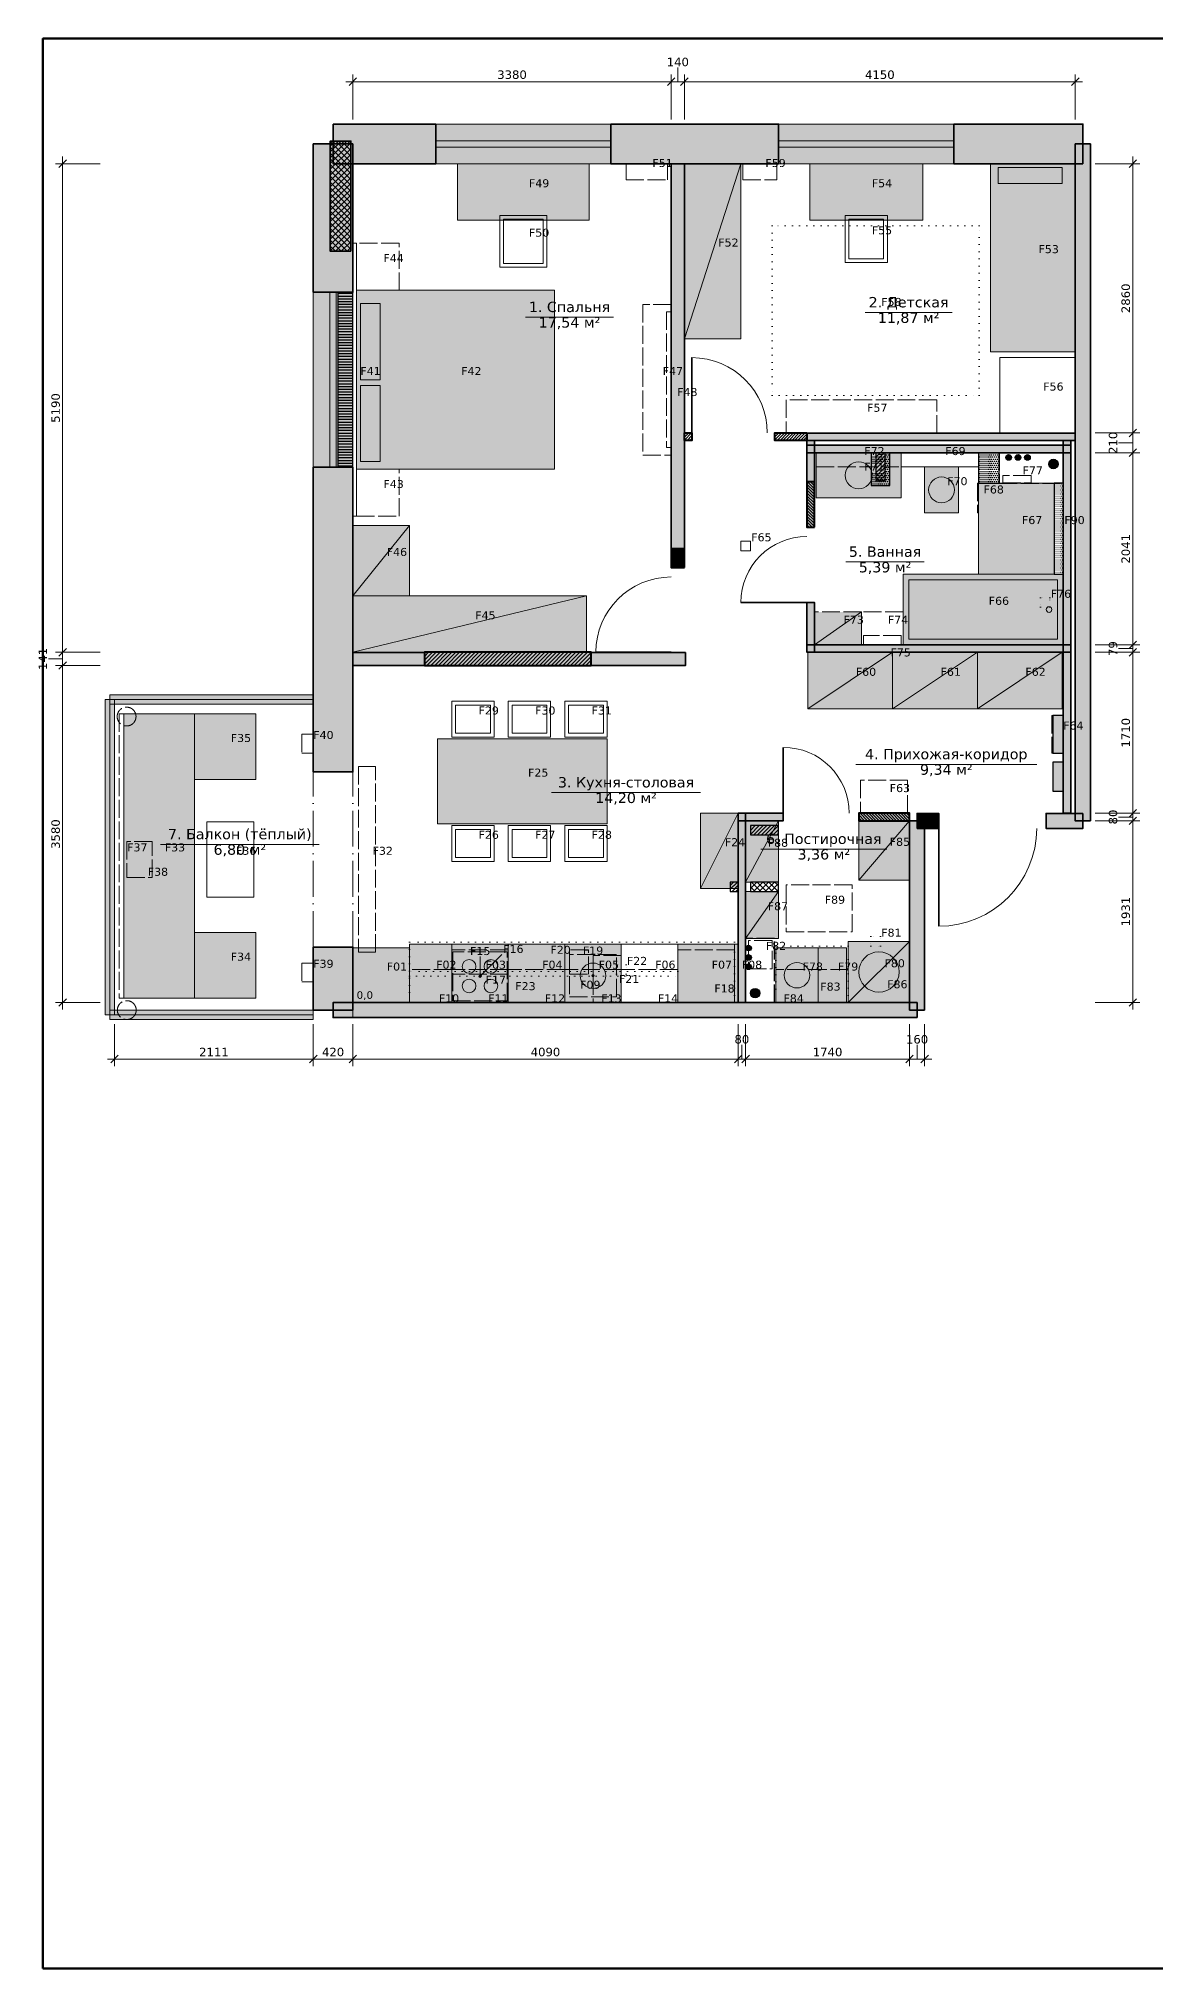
# Model space of a CAD drawing. Header units: millimetres. Extents: x 954 to 29450, y 51 to 20750.
# Drawn here: x 954 to 12810, y 250 to 20750 of the extents above; entities that cross this region are included whole.
import ezdxf
from ezdxf.enums import TextEntityAlignment as Align

# ---------------------------------------------------------------- set-up
doc = ezdxf.new("R2010")
doc.units = ezdxf.units.MM
for name, pattern in [('DASHDOT', [3.556, 2.54, -0.508, 0, -0.508]), ('DASHED', [1.524, 1.27, -0.254]), ('DOT', [0.508, 0, -0.508])]:
    doc.linetypes.add(name, pattern=pattern)
for name, color, linetype in [('AR-NEW', 5, 'CONTINUOUS'), ('AR-WALLS', 7, 'CONTINUOUS'), ('DIM', 7, 'CONTINUOUS'), ('EL-LOW', 3, 'CONTINUOUS'), ('EL-SOCKET', 6, 'CONTINUOUS'), ('FRAME', 7, 'CONTINUOUS'), ('FURN', 8, 'CONTINUOUS'), ('OV', 3, 'CONTINUOUS'), ('TEXT', 7, 'CONTINUOUS'), ('VK', 4, 'CONTINUOUS')]:
    doc.layers.add(name, color=color, linetype=linetype)
doc.styles.add('GOST', font='DejaVuSans.ttf')

msp = doc.modelspace()

# ---------------------------------------------------------------- hatches: boundary and pattern name
at = {"layer": 'AR-NEW', "true_color": 0x8a6d3b}
h = msp.add_hatch(dxfattribs=at)
h.set_pattern_fill('LINE', scale=9.16667)
h.paths.add_polyline_path([(4290, 16196), (4290, 18056), (4130, 18056), (4130, 16196), (4290, 16196)])
at = {"layer": 'AR-NEW', "true_color": 0xf3ead8, "transparency": 33554559}
h = msp.add_hatch(color=7, dxfattribs=at)
h.dxf.hatch_style = 1
h.paths.add_polyline_path([(4290, 16196), (4290, 18056), (4130, 18056), (4130, 16196), (4290, 16196)])
at = {"layer": 'AR-NEW', "true_color": 0x1f4e9c}
h = msp.add_hatch(dxfattribs=at)
h.set_pattern_fill('ANSI31', scale=6.875)
h.paths.add_polyline_path([(7810, 16481), (7810, 16561), (7890, 16561), (7890, 16481), (7810, 16481)])
h = msp.add_hatch(dxfattribs=at)
h.set_pattern_fill('ANSI31', scale=6.875)
h.paths.add_polyline_path([(9110, 16561), (9110, 16481), (8770, 16481), (8770, 16561), (9110, 16561)])
h = msp.add_hatch(dxfattribs=at)
h.set_pattern_fill('DOTS', scale=13.75)
h.paths.add_polyline_path([(9990, 16001), (9990, 16351), (9791, 16351), (9791, 16001), (9990, 16001)])
h = msp.add_hatch(dxfattribs=at)
h.set_pattern_fill('DOTS', scale=13.75)
h.paths.add_polyline_path([(11153, 16026), (11153, 16351), (10931, 16351), (10931, 16026), (11153, 16026)])
h = msp.add_hatch(dxfattribs=at)
h.set_pattern_fill('ANSI31', scale=6.875, angle=90)
h.paths.add_polyline_path([(9190, 15560), (9190, 16041), (9110, 16041), (9110, 15560), (9190, 15560)])
at = {"layer": 'AR-NEW', "true_color": 0xe3eefb, "transparency": 33554559}
h = msp.add_hatch(color=7, dxfattribs=at)
h.dxf.hatch_style = 1
h.paths.add_polyline_path([(9190, 15560), (9190, 16041), (9110, 16041), (9110, 15560), (9190, 15560)])
at = {"layer": 'AR-NEW', "true_color": 0x1f4e9c}
h = msp.add_hatch(dxfattribs=at)
h.set_pattern_fill('DOTS', scale=13.75)
h.paths.add_polyline_path([(11831, 15060), (11831, 16026), (11736, 16026), (11736, 15060), (11831, 15060)])
h = msp.add_hatch(dxfattribs=at)
h.set_pattern_fill('ANSI31', scale=6.875)
h.paths.add_polyline_path([(7810, 15131), (7810, 15330), (7670, 15330), (7670, 15131), (7810, 15131)])
at = {"layer": 'AR-NEW', "true_color": 0xfff6f6, "transparency": 33554559}
h = msp.add_hatch(color=7, dxfattribs=at)
h.dxf.hatch_style = 1
h.paths.add_polyline_path([(7810, 15131), (7810, 15330), (7670, 15330), (7670, 15131), (7810, 15131)])
at = {"layer": 'AR-NEW', "true_color": 0x1f4e9c}
h = msp.add_hatch(dxfattribs=at)
h.set_pattern_fill('ANSI31', scale=9.16667)
h.paths.add_polyline_path([(6820, 14091), (6820, 14231), (5050, 14231), (5050, 14091), (6820, 14091)])
at = {"layer": 'AR-NEW', "true_color": 0xfbf3df, "transparency": 33554559}
h = msp.add_hatch(color=7, dxfattribs=at)
h.dxf.hatch_style = 1
h.paths.add_polyline_path([(6820, 14091), (6820, 14231), (5050, 14231), (5050, 14091), (6820, 14091)])
at = {"layer": 'AR-NEW', "true_color": 0x1f4e9c}
h = msp.add_hatch(dxfattribs=at)
h.set_pattern_fill('ANSI31', scale=6.875, angle=90)
h.paths.add_polyline_path([(10200, 12441), (10200, 12521), (9660, 12521), (9660, 12441), (10200, 12441)])
at = {"layer": 'AR-NEW', "true_color": 0xe3eefb, "transparency": 33554559}
h = msp.add_hatch(color=7, dxfattribs=at)
h.dxf.hatch_style = 1
h.paths.add_polyline_path([(10200, 12441), (10200, 12521), (9660, 12521), (9660, 12441), (10200, 12441)])
at = {"layer": 'AR-WALLS', "true_color": 0x262626}
h = msp.add_hatch(color=7, dxfattribs=at)
h.dxf.hatch_style = 1
h.paths.add_polyline_path([(4080, 19841), (5170, 19841), (5170, 19421), (4080, 19421), (4080, 19841)])
at = {"layer": 'AR-WALLS', "true_color": 0xffffff}
h = msp.add_hatch(color=7, dxfattribs=at)
h.dxf.hatch_style = 1
h.paths.add_polyline_path([(5170, 19421), (7030, 19421), (7030, 19841), (5170, 19841)])
at = {"layer": 'AR-WALLS', "true_color": 0x262626}
h = msp.add_hatch(color=7, dxfattribs=at)
h.dxf.hatch_style = 1
h.paths.add_polyline_path([(7030, 19421), (7030, 19841), (8810, 19841), (8810, 19421), (7030, 19421)])
at = {"layer": 'AR-WALLS', "true_color": 0xffffff}
h = msp.add_hatch(color=7, dxfattribs=at)
h.dxf.hatch_style = 1
h.paths.add_polyline_path([(8810, 19421), (10671, 19421), (10671, 19841), (8810, 19841)])
at = {"layer": 'AR-WALLS', "true_color": 0x262626}
h = msp.add_hatch(color=7, dxfattribs=at)
h.dxf.hatch_style = 1
h.paths.add_polyline_path([(12040, 19421), (10671, 19421), (10671, 19841), (12040, 19841), (12040, 19421)])
h = msp.add_hatch(color=7, dxfattribs=at)
h.dxf.hatch_style = 1
h.paths.add_polyline_path([(4290, 19631), (4290, 18056), (3870, 18056), (3870, 19631), (4290, 19631)])
at = {"layer": 'AR-WALLS', "true_color": 0x333333}
h = msp.add_hatch(dxfattribs=at)
h.set_pattern_fill('ANSI37', scale=13.75)
h.paths.add_polyline_path([(4269, 18491), (4269, 19661), (4050, 19661), (4050, 18491), (4269, 18491)])
at = {"layer": 'AR-WALLS', "true_color": 0xd9d9d9, "transparency": 33554559}
h = msp.add_hatch(color=7, dxfattribs=at)
h.dxf.hatch_style = 1
h.paths.add_polyline_path([(4269, 18491), (4269, 19661), (4050, 19661), (4050, 18491), (4269, 18491)])
at = {"layer": 'AR-WALLS', "true_color": 0x262626}
h = msp.add_hatch(color=7, dxfattribs=at)
h.dxf.hatch_style = 1
h.paths.add_polyline_path([(12120, 12440), (12120, 19631), (11960, 19631), (11960, 12440), (12120, 12440)])
h = msp.add_hatch(color=7, dxfattribs=at)
h.dxf.hatch_style = 1
h.paths.add_polyline_path([(7670, 19421), (7810, 19421), (7810, 15330), (7670, 15330), (7670, 19421)])
at = {"layer": 'AR-WALLS', "true_color": 0xffffff}
h = msp.add_hatch(color=7, dxfattribs=at)
h.dxf.hatch_style = 1
h.paths.add_polyline_path([(3870, 16196), (4290, 16196), (4290, 18056), (3870, 18056)])
at = {"layer": 'AR-WALLS', "true_color": 0x6e6e6e}
h = msp.add_hatch(color=7, dxfattribs=at)
h.dxf.hatch_style = 1
h.paths.add_polyline_path([(11960, 16480), (11960, 16560), (9110, 16560), (9110, 16480), (11960, 16480)])
h = msp.add_hatch(color=7, dxfattribs=at)
h.dxf.hatch_style = 1
h.paths.add_polyline_path([(9190, 16480), (9190, 16041), (9110, 16041), (9110, 16480), (9190, 16480)])
h = msp.add_hatch(color=7, dxfattribs=at)
h.dxf.hatch_style = 1
h.paths.add_polyline_path([(11911, 16351), (11911, 16431), (9110, 16431), (9110, 16351), (11911, 16351)])
h = msp.add_hatch(color=7, dxfattribs=at)
h.dxf.hatch_style = 1
h.paths.add_polyline_path([(11911, 12521), (11911, 16480), (11831, 16480), (11831, 12521), (11911, 12521)])
at = {"layer": 'AR-WALLS', "true_color": 0x262626}
h = msp.add_hatch(color=7, dxfattribs=at)
h.dxf.hatch_style = 1
h.paths.add_polyline_path([(3870, 16196), (4290, 16196), (4290, 12960), (3870, 12960), (3870, 16196)])
at = {"layer": 'AR-WALLS', "true_color": 0x6e6e6e}
h = msp.add_hatch(color=7, dxfattribs=at)
h.dxf.hatch_style = 1
h.paths.add_polyline_path([(9110, 14231), (9110, 14760), (9190, 14760), (9190, 14231), (9110, 14231)])
at = {"layer": 'AR-WALLS', "true_color": 0x262626}
h = msp.add_hatch(color=7, dxfattribs=at)
h.dxf.hatch_style = 1
h.paths.add_polyline_path([(4290, 14090), (4290, 14230), (5050, 14230), (5050, 14090), (4290, 14090)])
h = msp.add_hatch(color=7, dxfattribs=at)
h.dxf.hatch_style = 1
h.paths.add_polyline_path([(7820, 14230), (7820, 14090), (6820, 14090), (6820, 14230), (7820, 14230)])
at = {"layer": 'AR-WALLS', "true_color": 0x6e6e6e}
h = msp.add_hatch(color=7, dxfattribs=at)
h.dxf.hatch_style = 1
h.paths.add_polyline_path([(11911, 14231), (11911, 14311), (9110, 14311), (9110, 14231), (11911, 14231)])
at = {"layer": 'AR-WALLS', "true_color": 0xffffff}
h = msp.add_hatch(color=7, dxfattribs=at)
h.dxf.hatch_style = 1
h.paths.add_polyline_path([(1709, 13678), (3870, 13678), (3870, 13778), (1709, 13778)])
h = msp.add_hatch(color=7, dxfattribs=at)
h.dxf.hatch_style = 1
h.paths.add_polyline_path([(1659, 10380), (1759, 10380), (1759, 13728), (1659, 13728)])
at = {"layer": 'AR-WALLS', "true_color": 0x6e6e6e}
h = msp.add_hatch(color=7, dxfattribs=at)
h.dxf.hatch_style = 1
h.paths.add_polyline_path([(8460, 10510), (8460, 12521), (8380, 12521), (8380, 10510), (8460, 10510)])
h = msp.add_hatch(color=7, dxfattribs=at)
h.dxf.hatch_style = 1
h.paths.add_polyline_path([(8380, 12521), (8860, 12521), (8860, 12441), (8380, 12441), (8380, 12521)])
at = {"layer": 'AR-WALLS', "true_color": 0x262626}
h = msp.add_hatch(color=7, dxfattribs=at)
h.dxf.hatch_style = 1
h.paths.add_polyline_path([(10280, 12360), (10280, 12520), (10510, 12520), (10510, 12360), (10280, 12360)])
h = msp.add_hatch(color=7, dxfattribs=at)
h.dxf.hatch_style = 1
h.paths.add_polyline_path([(12040, 12520), (12040, 12360), (11650, 12360), (11650, 12520), (12040, 12520)])
h = msp.add_hatch(color=7, dxfattribs=at)
h.dxf.hatch_style = 1
h.paths.add_polyline_path([(10360, 10430), (10360, 12440), (10200, 12440), (10200, 10430), (10360, 10430)])
h = msp.add_hatch(color=7, dxfattribs=at)
h.dxf.hatch_style = 1
h.paths.add_polyline_path([(3870, 10430), (3870, 11100), (4290, 11100), (4290, 10430), (3870, 10430)])
h = msp.add_hatch(color=7, dxfattribs=at)
h.dxf.hatch_style = 1
h.paths.add_polyline_path([(10280, 10350), (10280, 10510), (4080, 10510), (4080, 10350), (10280, 10350)])
at = {"layer": 'AR-WALLS', "true_color": 0xffffff}
h = msp.add_hatch(color=7, dxfattribs=at)
h.dxf.hatch_style = 1
h.paths.add_polyline_path([(1709, 10330), (3870, 10330), (3870, 10430), (1709, 10430)])
at = {"layer": 'EL-LOW', "true_color": 0xffffff}
h = msp.add_hatch(color=7, dxfattribs=at)
h.dxf.hatch_style = 1
h.paths.add_polyline_path([(11721, 13160), (11831, 13160), (11831, 13560), (11721, 13560)])
at = {"layer": 'EL-SOCKET', "true_color": 0x8a8a8a}
h = msp.add_hatch(color=7, dxfattribs=at)
h.dxf.hatch_style = 1
h.paths.add_polyline_path([(11721, 12755), (11831, 12755), (11831, 13065), (11721, 13065)])
at = {"layer": 'FURN', "true_color": 0xf6f2ea}
h = msp.add_hatch(color=7, dxfattribs=at)
h.dxf.hatch_style = 1
h.paths.add_polyline_path([(5400, 18821), (6800, 18821), (6800, 19421), (5400, 19421)])
at = {"layer": 'FURN', "true_color": 0xf2efe9}
h = msp.add_hatch(color=7, dxfattribs=at)
h.dxf.hatch_style = 1
h.paths.add_polyline_path([(7810, 17561), (8410, 17561), (8410, 19421), (7810, 19421)])
at = {"layer": 'FURN', "true_color": 0xf6f2ea}
h = msp.add_hatch(color=7, dxfattribs=at)
h.dxf.hatch_style = 1
h.paths.add_polyline_path([(9140, 18821), (10340, 18821), (10340, 19421), (9140, 19421)])
at = {"layer": 'FURN', "true_color": 0xf4efe6}
h = msp.add_hatch(color=7, dxfattribs=at)
h.dxf.hatch_style = 1
h.paths.add_polyline_path([(11060, 17421), (11960, 17421), (11960, 19421), (11060, 19421)])
h = msp.add_hatch(color=7, dxfattribs=at)
h.dxf.hatch_style = 1
h.paths.add_polyline_path([(4330, 16176), (6430, 16176), (6430, 18076), (4330, 18076)])
at = {"layer": 'FURN', "true_color": 0xffffff}
h = msp.add_hatch(color=7, dxfattribs=at)
h.dxf.hatch_style = 1
h.paths.add_polyline_path([(9210, 15871), (10110, 15871), (10110, 16351), (9210, 16351)])
h = msp.add_hatch(color=7, dxfattribs=at)
h.dxf.hatch_style = 1
h.paths.add_polyline_path([(10360, 15711), (10720, 15711), (10720, 16201), (10360, 16201)])
h = msp.add_hatch(color=7, dxfattribs=at)
h.dxf.hatch_style = 1
h.paths.add_polyline_path([(10931, 15060), (11736, 15060), (11736, 16026), (10931, 16026)])
at = {"layer": 'FURN', "true_color": 0xf2efe9}
h = msp.add_hatch(color=7, dxfattribs=at)
h.dxf.hatch_style = 1
h.paths.add_polyline_path([(4290, 14831), (4890, 14831), (4890, 15576), (4290, 15576)])
at = {"layer": 'FURN', "true_color": 0xffffff}
h = msp.add_hatch(color=7, dxfattribs=at)
h.dxf.hatch_style = 1
h.paths.add_polyline_path([(10131, 14310), (11831, 14310), (11831, 15060), (10131, 15060)])
at = {"layer": 'FURN', "true_color": 0xf2efe9}
h = msp.add_hatch(color=7, dxfattribs=at)
h.dxf.hatch_style = 1
h.paths.add_polyline_path([(4290, 14231), (6770, 14231), (6770, 14831), (4290, 14831)])
h = msp.add_hatch(color=7, dxfattribs=at)
h.dxf.hatch_style = 1
h.paths.add_polyline_path([(9190, 14310), (9690, 14310), (9690, 14660), (9190, 14660)])
h = msp.add_hatch(color=7, dxfattribs=at)
h.dxf.hatch_style = 1
h.paths.add_polyline_path([(9120, 13631), (10020, 13631), (10020, 14231), (9120, 14231)])
h = msp.add_hatch(color=7, dxfattribs=at)
h.dxf.hatch_style = 1
h.paths.add_polyline_path([(10020, 13631), (10920, 13631), (10920, 14231), (10020, 14231)])
h = msp.add_hatch(color=7, dxfattribs=at)
h.dxf.hatch_style = 1
h.paths.add_polyline_path([(10920, 13631), (11820, 13631), (11820, 14231), (10920, 14231)])
at = {"layer": 'FURN', "true_color": 0xece7dc}
h = msp.add_hatch(color=7, dxfattribs=at)
h.dxf.hatch_style = 1
h.paths.add_polyline_path([(1859, 10555), (2609, 10555), (2609, 13578), (1859, 13578)])
h = msp.add_hatch(color=7, dxfattribs=at)
h.dxf.hatch_style = 1
h.paths.add_polyline_path([(2609, 12878), (3259, 12878), (3259, 13578), (2609, 13578)])
at = {"layer": 'FURN', "true_color": 0xf6f2ea}
h = msp.add_hatch(color=7, dxfattribs=at)
h.dxf.hatch_style = 1
h.paths.add_polyline_path([(5190, 12410), (6990, 12410), (6990, 13310), (5190, 13310)])
at = {"layer": 'FURN', "true_color": 0xf2efe9}
h = msp.add_hatch(color=7, dxfattribs=at)
h.dxf.hatch_style = 1
h.paths.add_polyline_path([(7980, 11721), (8380, 11721), (8380, 12521), (7980, 12521)])
h = msp.add_hatch(color=7, dxfattribs=at)
h.dxf.hatch_style = 1
h.paths.add_polyline_path([(8460, 11790), (8810, 11790), (8810, 12440), (8460, 12440)])
h = msp.add_hatch(color=7, dxfattribs=at)
h.dxf.hatch_style = 1
h.paths.add_polyline_path([(9660, 11810), (10200, 11810), (10200, 12440), (9660, 12440)])
h = msp.add_hatch(color=7, dxfattribs=at)
h.dxf.hatch_style = 1
h.paths.add_polyline_path([(8460, 11191), (8810, 11191), (8810, 11691), (8460, 11691)])
at = {"layer": 'FURN', "true_color": 0xece7dc}
h = msp.add_hatch(color=7, dxfattribs=at)
h.dxf.hatch_style = 1
h.paths.add_polyline_path([(2609, 10555), (3259, 10555), (3259, 11255), (2609, 11255)])
at = {"layer": 'FURN', "true_color": 0xf2efe9}
h = msp.add_hatch(color=7, dxfattribs=at)
h.dxf.hatch_style = 1
h.paths.add_polyline_path([(4290, 10510), (4890, 10510), (4890, 11090), (4290, 11090)])
h = msp.add_hatch(color=7, dxfattribs=at)
h.dxf.hatch_style = 1
h.paths.add_polyline_path([(4890, 10510), (5340, 10510), (5340, 11130), (4890, 11130)])
h = msp.add_hatch(color=7, dxfattribs=at)
h.dxf.hatch_style = 1
h.paths.add_polyline_path([(5340, 10510), (5940, 10510), (5940, 11130), (5340, 11130)])
h = msp.add_hatch(color=7, dxfattribs=at)
h.dxf.hatch_style = 1
h.paths.add_polyline_path([(5940, 10510), (6540, 10510), (6540, 11130), (5940, 11130)])
h = msp.add_hatch(color=7, dxfattribs=at)
h.dxf.hatch_style = 1
h.paths.add_polyline_path([(6540, 10510), (7140, 10510), (7140, 11130), (6540, 11130)])
h = msp.add_hatch(color=7, dxfattribs=at)
h.dxf.hatch_style = 1
h.paths.add_polyline_path([(7740, 10510), (8340, 10510), (8340, 11130), (7740, 11130)])
h = msp.add_hatch(color=7, dxfattribs=at)
h.dxf.hatch_style = 1
h.paths.add_polyline_path([(8340, 10510), (8380, 10510), (8380, 11130), (8340, 11130)])
at = {"layer": 'FURN', "true_color": 0xffffff}
h = msp.add_hatch(color=7, dxfattribs=at)
h.dxf.hatch_style = 1
h.paths.add_polyline_path([(8780, 10510), (9230, 10510), (9230, 11090), (8780, 11090)])
at = {"layer": 'FURN', "true_color": 0xf2efe9}
h = msp.add_hatch(color=7, dxfattribs=at)
h.dxf.hatch_style = 1
h.paths.add_polyline_path([(9230, 10510), (9530, 10510), (9530, 11090), (9230, 11090)])
h = msp.add_hatch(color=7, dxfattribs=at)
h.dxf.hatch_style = 1
h.paths.add_polyline_path([(9550, 10510), (10200, 10510), (10200, 11160), (9550, 11160)])
at = {"layer": 'FURN', "true_color": 0xffffff}
h = msp.add_hatch(color=7, dxfattribs=at)
h.dxf.hatch_style = 1
h.paths.add_polyline_path([(6590, 10570), (7090, 10570), (7090, 11020), (6590, 11020)])
at = {"layer": 'FURN', "true_color": 0x555555}
h = msp.add_hatch(color=7, dxfattribs=at)
h.dxf.hatch_style = 1
edge = h.paths.add_edge_path()
edge.add_arc((5640, 10790), 12.5, 0, 360)
h = msp.add_hatch(color=7, dxfattribs=at)
h.dxf.hatch_style = 1
edge = h.paths.add_edge_path()
edge.add_arc((5640, 10790), 12.5, 0, 360)
h = msp.add_hatch(color=7, dxfattribs=at)
h.dxf.hatch_style = 1
edge = h.paths.add_edge_path()
edge.add_arc((6840, 10795), 12.5, 0, 360)
at = {"layer": 'OV', "true_color": 0x8a8a8a}
h = msp.add_hatch(dxfattribs=at)
h.set_pattern_fill('ANSI31', scale=9.16667)
h.paths.add_polyline_path([(8297, 11691), (8382, 11691), (8382, 11790), (8297, 11790)])
h = msp.add_hatch(dxfattribs=at)
h.set_pattern_fill('ANSI37', scale=13.75)
h.paths.add_polyline_path([(8510, 11691), (8810, 11691), (8810, 11790), (8510, 11790)])
at = {"layer": 'VK', "true_color": 0x8a8a8a}
h = msp.add_hatch(dxfattribs=at)
h.set_pattern_fill('ANSI31', scale=9.16667)
h.paths.add_polyline_path([(9841, 16051), (9940, 16051), (9940, 16351), (9841, 16351)])
at = {"layer": 'VK', "true_color": 0xffffff}
h = msp.add_hatch(color=7, dxfattribs=at)
h.dxf.hatch_style = 1
edge = h.paths.add_edge_path()
edge.add_arc((11252, 16301), 30, 0, 360)
h = msp.add_hatch(color=7, dxfattribs=at)
h.dxf.hatch_style = 1
edge = h.paths.add_edge_path()
edge.add_arc((11352, 16301), 30, 0, 360)
h = msp.add_hatch(color=7, dxfattribs=at)
h.dxf.hatch_style = 1
edge = h.paths.add_edge_path()
edge.add_arc((11452, 16301), 30, 0, 360)
h = msp.add_hatch(color=7, dxfattribs=at)
h.dxf.hatch_style = 1
edge = h.paths.add_edge_path()
edge.add_arc((11728, 16231), 50, 0, 360)
at = {"layer": 'VK', "true_color": 0x8a8a8a}
h = msp.add_hatch(color=7, dxfattribs=at)
h.dxf.hatch_style = 1
edge = h.paths.add_edge_path()
edge.add_arc((11728, 16231), 22.5, 0, 360)
h = msp.add_hatch(dxfattribs=at)
h.set_pattern_fill('ANSI31', scale=9.16667)
h.paths.add_polyline_path([(8510, 12291), (8810, 12291), (8810, 12390), (8510, 12390)])
at = {"layer": 'VK', "true_color": 0xffffff}
h = msp.add_hatch(color=7, dxfattribs=at)
h.dxf.hatch_style = 1
edge = h.paths.add_edge_path()
edge.add_arc((8491, 11089), 30, 0, 360)
h = msp.add_hatch(color=7, dxfattribs=at)
h.dxf.hatch_style = 1
edge = h.paths.add_edge_path()
edge.add_arc((8491, 10989), 30, 0, 360)
h = msp.add_hatch(color=7, dxfattribs=at)
h.dxf.hatch_style = 1
edge = h.paths.add_edge_path()
edge.add_arc((8491, 10890), 30, 0, 360)
h = msp.add_hatch(color=7, dxfattribs=at)
h.dxf.hatch_style = 1
edge = h.paths.add_edge_path()
edge.add_arc((8561, 10611), 50, 0, 360)
at = {"layer": 'VK', "true_color": 0x8a8a8a}
h = msp.add_hatch(color=7, dxfattribs=at)
h.dxf.hatch_style = 1
edge = h.paths.add_edge_path()
edge.add_arc((8561, 10611), 22.5, 0, 360)

# ---------------------------------------------------------------- linework, layer by layer
at = {"layer": 'AR-NEW', "lineweight": 30, "true_color": 0x1f4e9c}
msp.add_lwpolyline([(4290, 16196), (4290, 18056), (4130, 18056), (4130, 16196), (4290, 16196)], close=True, dxfattribs=at)
at = {"layer": 'AR-NEW', "lineweight": 40, "true_color": 0x1f4e9c}
for points in [[(7810, 16481), (7810, 16561), (7890, 16561), (7890, 16481), (7810, 16481)], [(9110, 16561), (9110, 16481), (8770, 16481), (8770, 16561), (9110, 16561)], [(9190, 15560), (9190, 16041), (9110, 16041), (9110, 15560), (9190, 15560)], [(7810, 15131), (7810, 15330), (7670, 15330), (7670, 15131), (7810, 15131)], [(6820, 14091), (6820, 14231), (5050, 14231), (5050, 14091), (6820, 14091)], [(10200, 12441), (10200, 12521), (9660, 12521), (9660, 12441), (10200, 12441)]]:
    msp.add_lwpolyline(points, close=True, dxfattribs=at)
at = {"layer": 'AR-NEW', "lineweight": 25, "true_color": 0x1f4e9c}
for points in [[(9990, 16001), (9990, 16351), (9791, 16351), (9791, 16001), (9990, 16001)], [(11153, 16026), (11153, 16351), (10931, 16351), (10931, 16026), (11153, 16026)], [(11831, 15060), (11831, 16026), (11736, 16026), (11736, 15060), (11831, 15060)]]:
    msp.add_lwpolyline(points, close=True, dxfattribs=at)
at = {"layer": 'AR-WALLS', "color": 7, "lineweight": 35}
for points in [[(4080, 19841), (5170, 19841), (5170, 19421), (4080, 19421), (4080, 19841)], [(7030, 19421), (7030, 19841), (8810, 19841), (8810, 19421), (7030, 19421)], [(12040, 19421), (10671, 19421), (10671, 19841), (12040, 19841), (12040, 19421)], [(4290, 19631), (4290, 18056), (3870, 18056), (3870, 19631), (4290, 19631)], [(4269, 18491), (4269, 19661), (4050, 19661), (4050, 18491), (4269, 18491)], [(12120, 12440), (12120, 19631), (11960, 19631), (11960, 12440), (12120, 12440)], [(7670, 19421), (7810, 19421), (7810, 15330), (7670, 15330), (7670, 19421)], [(11960, 16480), (11960, 16560), (9110, 16560), (9110, 16480), (11960, 16480)], [(9190, 16480), (9190, 16041), (9110, 16041), (9110, 16480), (9190, 16480)], [(11911, 16351), (11911, 16431), (9110, 16431), (9110, 16351), (11911, 16351)], [(11911, 12521), (11911, 16480), (11831, 16480), (11831, 12521), (11911, 12521)], [(3870, 16196), (4290, 16196), (4290, 12960), (3870, 12960), (3870, 16196)], [(9110, 14231), (9110, 14760), (9190, 14760), (9190, 14231), (9110, 14231)], [(4290, 14090), (4290, 14230), (5050, 14230), (5050, 14090), (4290, 14090)], [(7820, 14230), (7820, 14090), (6820, 14090), (6820, 14230), (7820, 14230)], [(11911, 14231), (11911, 14311), (9110, 14311), (9110, 14231), (11911, 14231)], [(8460, 10510), (8460, 12521), (8380, 12521), (8380, 10510), (8460, 10510)], [(8380, 12521), (8860, 12521), (8860, 12441), (8380, 12441), (8380, 12521)], [(10280, 12360), (10280, 12520), (10510, 12520), (10510, 12360), (10280, 12360)], [(12040, 12520), (12040, 12360), (11650, 12360), (11650, 12520), (12040, 12520)], [(10360, 10430), (10360, 12440), (10200, 12440), (10200, 10430), (10360, 10430)], [(3870, 10430), (3870, 11100), (4290, 11100), (4290, 10430), (3870, 10430)], [(10280, 10350), (10280, 10510), (4080, 10510), (4080, 10350), (10280, 10350)]]:
    msp.add_lwpolyline(points, close=True, dxfattribs=at)
at = {"layer": 'AR-WALLS', "color": 7, "lineweight": 20}
for points in [[(5170, 19421), (7030, 19421), (7030, 19841), (5170, 19841)], [(8810, 19421), (10671, 19421), (10671, 19841), (8810, 19841)], [(3870, 16196), (4290, 16196), (4290, 18056), (3870, 18056)], [(1709, 13678), (3870, 13678), (3870, 13778), (1709, 13778)], [(1659, 10380), (1759, 10380), (1759, 13728), (1659, 13728)], [(1709, 10330), (3870, 10330), (3870, 10430), (1709, 10430)]]:
    msp.add_lwpolyline(points, close=True, dxfattribs=at)
at = {"layer": 'AR-WALLS', "color": 7, "lineweight": 15}
for points in [[(5170, 19665), (7030, 19665)], [(5170, 19597), (7030, 19597)], [(8810, 19665), (10671, 19665)], [(8810, 19597), (10671, 19597)], [(4046, 16196), (4046, 18056)], [(4114, 16196), (4114, 18056)], [(1709, 10380), (1709, 13728)], [(1709, 13728), (3870, 13728)], [(1709, 10380), (3870, 10380)]]:
    msp.add_lwpolyline(points, dxfattribs=at)
at = {"layer": 'AR-WALLS', "color": 7, "lineweight": 35}
for points in [[(7890, 16561), (7890, 17361)], [(9110, 14760), (8410, 14760)], [(7670, 14231), (6870, 14231)], [(8860, 12521), (8860, 13221)], [(10510, 12360), (10510, 11320)]]:
    msp.add_lwpolyline(points, dxfattribs=at)
at = {"layer": 'AR-WALLS', "color": 7, "linetype": 'DASHDOT', "lineweight": 15, "ltscale": 150}
for points in [[(3870, 11100), (3870, 12960)], [(4290, 11100), (4290, 12960)]]:
    msp.add_lwpolyline(points, dxfattribs=at)
at = {"layer": 'AR-WALLS', "linetype": 'DASHED', "lineweight": 20, "ltscale": 150, "true_color": 0x8a8a8a}
for centre in [(1888, 13548), (1890, 10430)]:
    msp.add_circle(centre, 100, dxfattribs=at)
at = {"layer": 'AR-WALLS', "color": 7, "lineweight": 15}
for centre, radius, start, end in [((7890, 16561), 800, 0, 90), ((9110, 14760), 700, 90, 180), ((7670, 14231), 800, 90, 180), ((8860, 12521), 700, 0, 90), ((10510, 12360), 1040, 270, 360)]:
    msp.add_arc(centre, radius, start, end, dxfattribs=at)
at = {"layer": 'DIM', "color": 7, "lineweight": 35}
for points in [[(4250, 20252), (4330, 20332)], [(7630, 20252), (7710, 20332)], [(7770, 20252), (7850, 20332)], [(11920, 20252), (12000, 20332)], [(1169, 19381), (1249, 19461)], [(12530, 19381), (12610, 19461)], [(12530, 16521), (12610, 16601)], [(12530, 16311), (12610, 16391)], [(12530, 14270), (12610, 14350)], [(1169, 14191), (1249, 14271)], [(12530, 14191), (12610, 14271)], [(1169, 14050), (1249, 14130)], [(12530, 12481), (12610, 12561)], [(12530, 12401), (12610, 12481)], [(1169, 10470), (1249, 10550)], [(12530, 10470), (12610, 10550)], [(1719, 9870), (1799, 9950)], [(3830, 9870), (3910, 9950)], [(4250, 9870), (4330, 9950)], [(8340, 9870), (8420, 9950)], [(8420, 9870), (8500, 9950)], [(10160, 9870), (10240, 9950)], [(10320, 9870), (10400, 9950)]]:
    msp.add_lwpolyline(points, dxfattribs=at)
at = {"layer": 'DIM', "color": 7, "lineweight": 15}
for points in [[(4290, 19892), (4290, 20367)], [(7670, 19892), (7670, 20367)], [(7810, 19892), (7810, 20367)], [(11960, 19892), (11960, 20367)], [(4215, 20292), (12035, 20292)], [(1209, 10435), (1209, 19496)], [(12570, 10435), (12570, 19496)], [(1609, 19421), (1134, 19421)], [(12170, 19421), (12645, 19421)], [(12170, 16561), (12645, 16561)], [(12170, 16351), (12645, 16351)], [(1609, 14231), (1134, 14231)], [(12170, 14310), (12645, 14310)], [(12170, 14231), (12645, 14231)], [(1609, 14090), (1134, 14090)], [(12170, 12521), (12645, 12521)], [(12170, 12441), (12645, 12441)], [(1609, 10510), (1134, 10510)], [(12170, 10510), (12645, 10510)], [(1759, 10280), (1759, 9835)], [(3870, 10280), (3870, 9835)], [(4290, 10280), (4290, 9835)], [(8380, 10280), (8380, 9835)], [(8460, 10280), (8460, 9835)], [(10200, 10280), (10200, 9835)], [(10360, 10280), (10360, 9835)], [(1684, 9910), (10435, 9910)]]:
    msp.add_lwpolyline(points, dxfattribs=at)
at = {"layer": 'DIM', "color": 7, "lineweight": 13}
for points in [[(7740, 20292), (7740, 20442)], [(12570, 16456), (12420, 16456)], [(1209, 14161), (1059, 14161)], [(12570, 14270), (12420, 14270)], [(12570, 12481), (12420, 12481)], [(8420, 9910), (8420, 10060)], [(10280, 9910), (10280, 10060)]]:
    msp.add_lwpolyline(points, dxfattribs=at)
at = {"layer": 'DIM', "lineweight": 20, "true_color": 0xc0392b}
for points in [[(4290, 10360), (4290, 10660)], [(4140, 10510), (4440, 10510)]]:
    msp.add_lwpolyline(points, dxfattribs=at)
at = {"layer": 'EL-LOW', "lineweight": 30, "true_color": 0x8a8a8a}
msp.add_lwpolyline([(11721, 13160), (11831, 13160), (11831, 13560), (11721, 13560)], close=True, dxfattribs=at)
at = {"layer": 'EL-SOCKET', "lineweight": 30, "true_color": 0x8a8a8a}
msp.add_lwpolyline([(11721, 12755), (11831, 12755), (11831, 13065), (11721, 13065)], close=True, dxfattribs=at)
at = {"layer": 'FRAME', "color": 7, "lineweight": 50}
msp.add_lwpolyline([(1000, 250), (29450, 250), (29450, 20750), (1000, 20750)], close=True, dxfattribs=at)
at = {"layer": 'FURN', "lineweight": 20, "true_color": 0x3a3a3a}
for points in [[(5400, 18821), (6800, 18821), (6800, 19421), (5400, 19421)], [(7810, 17561), (8410, 17561), (8410, 19421), (7810, 19421)], [(9140, 18821), (10340, 18821), (10340, 19421), (9140, 19421)], [(11060, 17421), (11960, 17421), (11960, 19421), (11060, 19421)], [(5850, 18321), (6350, 18321), (6350, 18871), (5850, 18871)], [(9515, 18371), (9965, 18371), (9965, 18871), (9515, 18871)], [(4330, 16176), (6430, 16176), (6430, 18076), (4330, 18076)], [(11160, 16561), (11960, 16561), (11960, 17361), (11160, 17361)], [(9210, 15871), (10110, 15871), (10110, 16351), (9210, 16351)], [(10110, 16201), (10931, 16201), (10931, 16351), (10110, 16351)], [(10360, 15711), (10720, 15711), (10720, 16201), (10360, 16201)], [(10931, 15060), (11736, 15060), (11736, 16026), (10931, 16026)], [(11736, 15060), (11831, 15060), (11831, 16026), (11736, 16026)], [(4290, 14831), (4890, 14831), (4890, 15576), (4290, 15576)], [(10131, 14310), (11831, 14310), (11831, 15060), (10131, 15060)], [(4290, 14231), (6770, 14231), (6770, 14831), (4290, 14831)], [(9120, 13631), (10020, 13631), (10020, 14231), (9120, 14231)], [(10020, 13631), (10920, 13631), (10920, 14231), (10020, 14231)], [(10920, 13631), (11820, 13631), (11820, 14231), (10920, 14231)], [(1859, 10555), (2609, 10555), (2609, 13578), (1859, 13578)], [(2609, 12878), (3259, 12878), (3259, 13578), (2609, 13578)], [(5340, 13330), (5790, 13330), (5790, 13710), (5340, 13710)], [(5940, 13330), (6390, 13330), (6390, 13710), (5940, 13710)], [(6540, 13330), (6990, 13330), (6990, 13710), (6540, 13710)], [(5190, 12410), (6990, 12410), (6990, 13310), (5190, 13310)], [(7980, 11721), (8380, 11721), (8380, 12521), (7980, 12521)], [(2740, 11630), (3240, 11630), (3240, 12430), (2740, 12430)], [(5340, 12010), (5790, 12010), (5790, 12390), (5340, 12390)], [(5940, 12010), (6390, 12010), (6390, 12390), (5940, 12390)], [(6540, 12010), (6990, 12010), (6990, 12390), (6540, 12390)], [(8460, 11790), (8810, 11790), (8810, 12440), (8460, 12440)], [(9660, 11810), (10200, 11810), (10200, 12440), (9660, 12440)], [(8460, 11191), (8810, 11191), (8810, 11691), (8460, 11691)], [(2609, 10555), (3259, 10555), (3259, 11255), (2609, 11255)], [(4290, 10510), (4890, 10510), (4890, 11090), (4290, 11090)], [(4890, 10510), (5340, 10510), (5340, 11130), (4890, 11130)], [(5340, 10510), (5940, 10510), (5940, 11130), (5340, 11130)], [(5940, 10510), (6540, 10510), (6540, 11130), (5940, 11130)], [(6540, 10510), (7140, 10510), (7140, 11130), (6540, 11130)], [(7140, 10510), (7740, 10510), (7740, 11130), (7140, 11130)], [(7740, 10510), (8340, 10510), (8340, 11130), (7740, 11130)], [(8340, 10510), (8380, 10510), (8380, 11130), (8340, 11130)], [(8780, 10510), (9230, 10510), (9230, 11090), (8780, 11090)], [(9230, 10510), (9530, 10510), (9530, 11090), (9230, 11090)], [(9550, 10510), (10200, 10510), (10200, 11160), (9550, 11160)]]:
    msp.add_lwpolyline(points, close=True, dxfattribs=at)
at = {"layer": 'FURN', "linetype": 'DASHED', "lineweight": 20, "ltscale": 150, "true_color": 0x3a3a3a}
for points in [[(7190, 19251), (7630, 19251), (7630, 19421), (7190, 19421)], [(8430, 19251), (8790, 19251), (8790, 19421), (8430, 19421)], [(4290, 15676), (4330, 15676), (4330, 18576), (4290, 18576)], [(4330, 18076), (4780, 18076), (4780, 18576), (4330, 18576)], [(7370, 16326), (7670, 16326), (7670, 17926), (7370, 17926)], [(7620, 16406), (7670, 16406), (7670, 17846), (7620, 17846)], [(8890, 16561), (10490, 16561), (10490, 16911), (8890, 16911)], [(9210, 16201), (10110, 16201), (10110, 16351), (9210, 16351)], [(4330, 15676), (4780, 15676), (4780, 16176), (4330, 16176)], [(10921, 15711), (10931, 15711), (10931, 16026), (10921, 16026)], [(11190, 16030), (11490, 16030), (11490, 16110), (11190, 16110)], [(8410, 15310), (8510, 15310), (8510, 15410), (8410, 15410)], [(9190, 14310), (9690, 14310), (9690, 14660), (9190, 14660)], [(9690, 14310), (10131, 14310), (10131, 14660), (9690, 14660)], [(9710, 14310), (10110, 14310), (10110, 14410), (9710, 14410)], [(1809, 10555), (1859, 10555), (1859, 13578), (1809, 13578)], [(11711, 13160), (11831, 13160), (11831, 13560), (11711, 13560)], [(3750, 13160), (3870, 13160), (3870, 13360), (3750, 13360)], [(4350, 11045), (4530, 11045), (4530, 13016), (4350, 13016)], [(9680, 12521), (10180, 12521), (10180, 12871), (9680, 12871)], [(1890, 11840), (2160, 11840), (2160, 12220), (1890, 12220)], [(8890, 11260), (9590, 11260), (9590, 11760), (8890, 11760)], [(5340, 10510), (5940, 10510), (5940, 11070), (5340, 11070)], [(6590, 10810), (6790, 10810), (6790, 11070), (6590, 11070)], [(7740, 10510), (8340, 10510), (8340, 11070), (7740, 11070)], [(8490, 10870), (8740, 10870), (8740, 11170), (8490, 11170)], [(9550, 10510), (10200, 10510), (10200, 11160), (9550, 11160)], [(3750, 10730), (3870, 10730), (3870, 10930), (3750, 10930)], [(5350, 10530), (5930, 10530), (5930, 11050), (5350, 11050)], [(6590, 10570), (7090, 10570), (7090, 11020), (6590, 11020)], [(6840, 10510), (7140, 10510), (7140, 11010), (6840, 11010)], [(4890, 10510), (5340, 10510), (5340, 10860), (4890, 10860)], [(5340, 10510), (5940, 10510), (5940, 10860), (5340, 10860)], [(5340, 10510), (5940, 10510), (5940, 10810), (5340, 10810)], [(5940, 10510), (6540, 10510), (6540, 10860), (5940, 10860)], [(6540, 10510), (7140, 10510), (7140, 10860), (6540, 10860)], [(7140, 10510), (7740, 10510), (7740, 10860), (7140, 10860)], [(8780, 10510), (9550, 10510), (9550, 10860), (8780, 10860)]]:
    msp.add_lwpolyline(points, close=True, dxfattribs=at)
at = {"layer": 'FURN', "lineweight": 13, "true_color": 0x3a3a3a}
for points in [[(7810, 17561), (8410, 19421)], [(4290, 14831), (4890, 15576)], [(4290, 14231), (6770, 14831)], [(9190, 14310), (9690, 14660)], [(9120, 13631), (10020, 14231)], [(10020, 13631), (10920, 14231)], [(10920, 13631), (11820, 14231)], [(7980, 11721), (8380, 12521)], [(8460, 11790), (8810, 12440)], [(9660, 11810), (10200, 12440)], [(8460, 11191), (8810, 11691)], [(9550, 10510), (10200, 11160)]]:
    msp.add_lwpolyline(points, dxfattribs=at)
for points in [[(11140, 19211), (11820, 19211), (11820, 19381), (11140, 19381)], [(5890, 18361), (6310, 18361), (6310, 18831), (5890, 18831)], [(9555, 18411), (9925, 18411), (9925, 18831), (9555, 18831)], [(4370, 17126), (4580, 17126), (4580, 17936), (4370, 17936)], [(4370, 16256), (4580, 16256), (4580, 17066), (4370, 17066)], [(10191, 14370), (11771, 14370), (11771, 15000), (10191, 15000)], [(5380, 13370), (5750, 13370), (5750, 13670), (5380, 13670)], [(5980, 13370), (6350, 13370), (6350, 13670), (5980, 13670)], [(6580, 13370), (6950, 13370), (6950, 13670), (6580, 13670)], [(5380, 12050), (5750, 12050), (5750, 12350), (5380, 12350)], [(5980, 12050), (6350, 12050), (6350, 12350), (5980, 12350)], [(6580, 12050), (6950, 12050), (6950, 12350), (6580, 12350)]]:
    msp.add_lwpolyline(points, close=True, dxfattribs=at)
at = {"layer": 'FURN', "linetype": 'DOT', "lineweight": 20, "ltscale": 150, "true_color": 0x3a3a3a}
for points in [[(8740, 16960), (10940, 16960), (10940, 18760), (8740, 18760)], [(11590, 14710), (11690, 14710), (11690, 14810), (11590, 14810)], [(4890, 10510), (8340, 10510), (8340, 11150), (4890, 11150)], [(8780, 10510), (9550, 10510), (9550, 11110), (8780, 11110)], [(9790, 11110), (9890, 11110), (9890, 11210), (9790, 11210)], [(7090, 10810), (7190, 10810), (7190, 10910), (7090, 10910)], [(4890, 10790), (7740, 10790), (7740, 10840), (4890, 10840)]]:
    msp.add_lwpolyline(points, close=True, dxfattribs=at)
at = {"layer": 'FURN', "lineweight": 15, "true_color": 0x555555}
for points in [[(5640, 10790), (5872, 11022)], [(5640, 10790), (5640, 11000)], [(6840, 10795), (6840, 11005)]]:
    msp.add_lwpolyline(points, dxfattribs=at)
at = {"layer": 'FURN', "lineweight": 13, "true_color": 0x3a3a3a}
for centre, radius in [((9660, 16111), 144), ((10540, 15956), 137), ((11681, 14685), 30), ((5524, 10894), 72.8), ((5756, 10894), 72.8), ((6840, 10795), 135), ((9005, 10800), 135), ((9875, 10835), 214), ((5524, 10686), 72.8), ((5756, 10686), 72.8)]:
    msp.add_circle(centre, radius, dxfattribs=at)
at = {"layer": 'FURN', "lineweight": 13, "true_color": 0x555555}
for centre in [(5640, 10790), (5640, 10790), (6840, 10795)]:
    msp.add_circle(centre, 12.5, dxfattribs=at)
at = {"layer": 'OV', "lineweight": 25, "true_color": 0x8a8a8a}
for points in [[(8297, 11691), (8382, 11691), (8382, 11790), (8297, 11790)], [(8510, 11691), (8810, 11691), (8810, 11790), (8510, 11790)]]:
    msp.add_lwpolyline(points, close=True, dxfattribs=at)
at = {"layer": 'TEXT', "color": 7, "lineweight": 15}
for points in [[(9728, 17840), (10652, 17840)], [(6123, 17790), (7057, 17790)], [(9523, 15190), (10357, 15190)], [(9629, 13040), (11551, 13040)], [(6399, 12740), (7981, 12740)], [(2248, 12190), (3932, 12190)], [(8620, 12140), (9960, 12140)]]:
    msp.add_lwpolyline(points, dxfattribs=at)
at = {"layer": 'VK', "lineweight": 25, "true_color": 0x8a8a8a}
for points in [[(9841, 16051), (9940, 16051), (9940, 16351), (9841, 16351)], [(8510, 12291), (8810, 12291), (8810, 12390), (8510, 12390)]]:
    msp.add_lwpolyline(points, close=True, dxfattribs=at)
at = {"layer": 'VK', "linetype": 'DASHED', "lineweight": 25, "ltscale": 150, "true_color": 0x8a8a8a}
for points in [[(11153, 16026), (11831, 16026), (11831, 16351), (11153, 16351)], [(8460, 10510), (8765, 10510), (8765, 11191), (8460, 11191)]]:
    msp.add_lwpolyline(points, close=True, dxfattribs=at)
at = {"layer": 'VK', "lineweight": 30, "true_color": 0x8a8a8a}
for centre, radius in [((11252, 16301), 30), ((11352, 16301), 30), ((11452, 16301), 30), ((11728, 16231), 50), ((8491, 11089), 30), ((8491, 10989), 30), ((8491, 10890), 30), ((8561, 10611), 50)]:
    msp.add_circle(centre, radius, dxfattribs=at)
at = {"layer": 'VK', "lineweight": 13, "true_color": 0x8a8a8a}
for centre in [(11728, 16231), (8561, 10611)]:
    msp.add_circle(centre, 22.5, dxfattribs=at)

# ---------------------------------------------------------------- texts
at = {"layer": 'DIM', "color": 7, "style": 'GOST'}
for s, p in [('140', (7740, 20457)), ('3380', (5980, 20322)), ('4150', (9885, 20322)), ('80', (8420, 10075)), ('160', (10280, 10075)), ('2111', (2815, 9940)), ('420', (4080, 9940)), ('4090', (6335, 9940)), ('1740', (9330, 9940))]:
    msp.add_text(s, height=90, dxfattribs=at).set_placement(p, align=Align.CENTER)
for s, p in [('2860', (12540, 17991)), ('5190', (1179, 16826)), ('210', (12405, 16456)), ('2041', (12540, 15330)), ('141', (1044, 14161)), ('79', (12405, 14270)), ('1710', (12540, 13376)), ('80', (12405, 12481)), ('3580', (1179, 12300)), ('1931', (12540, 11476))]:
    msp.add_text(s, height=90, rotation=90, dxfattribs=at).set_placement(p, align=Align.CENTER)
at = {"layer": 'FURN', "true_color": 0x1a1a1a, "style": 'GOST'}
for s, p in [('F51', (7470, 19386)), ('F59', (8670, 19386)), ('F49', (6160, 19171)), ('F54', (9800, 19171)), ('F50', (6160, 18646)), ('F55', (9800, 18671)), ('F44', (4615, 18376)), ('F52', (8170, 18541)), ('F53', (11570, 18471)), ('F58', (9900, 17910)), ('F41', (4370, 17176)), ('F42', (5440, 17176)), ('F47', (7580, 17176)), ('F48', (7733, 16953)), ('F56', (11620, 17011)), ('F57', (9750, 16786)), ('F72', (9720, 16326)), ('F69', (10580, 16326)), ('F71', (9720, 16161)), ('F77', (11400, 16120)), ('F43', (4615, 15976)), ('F70', (10600, 16006)), ('F68', (10986, 15918)), ('F67', (11394, 15593)), ('F90', (11844, 15593)), ('F65', (8520, 15410)), ('F46', (4650, 15254)), ('F66', (11041, 14735)), ('F76', (11700, 14810)), ('F45', (5590, 14581)), ('F73', (9500, 14535)), ('F74', (9970, 14535)), ('F75', (9998, 14187)), ('F60', (9630, 13981)), ('F61', (10530, 13981)), ('F62', (11430, 13981)), ('F29', (5625, 13570)), ('F30', (6225, 13570)), ('F31', (6825, 13570)), ('F35', (2994, 13278)), ('F40', (3870, 13310)), ('F64', (11831, 13410)), ('F25', (6150, 12910)), ('F63', (9990, 12746)), ('F26', (5625, 12250)), ('F27', (6225, 12250)), ('F28', (6825, 12250)), ('F37', (1894, 12116)), ('F33', (2294, 12116)), ('F36', (3050, 12080)), ('F32', (4500, 12080)), ('F24', (8240, 12171)), ('F88', (8695, 12165)), ('F85', (9990, 12175)), ('F38', (2113, 11857)), ('F87', (8695, 11491)), ('F89', (9300, 11560)), ('F81', (9900, 11210)), ('F15', (5534, 11015)), ('F16', (5887, 11037)), ('F20', (6388, 11028)), ('F19', (6733, 11020)), ('F82', (8675, 11070)), ('F34', (2994, 10955)), ('F39', (3870, 10880)), ('F01', (4650, 10850)), ('F02', (5175, 10870)), ('F03', (5700, 10870)), ('F04', (6300, 10870)), ('F05', (6900, 10870)), ('F22', (7200, 10910)), ('F06', (7500, 10870)), ('F07', (8100, 10870)), ('F08', (8420, 10870)), ('F78', (9065, 10850)), ('F79', (9440, 10850)), ('F80', (9935, 10885)), ('F17', (5700, 10710)), ('F23', (6015, 10642)), ('F09', (6703, 10657)), ('F21', (7115, 10718)), ('F18', (8128, 10617)), ('F83', (9253, 10637)), ('F86', (9963, 10662)), ('F10', (5203, 10512)), ('F11', (5728, 10512)), ('F12', (6328, 10512)), ('F13', (6928, 10512)), ('F14', (7528, 10512)), ('F84', (8862, 10512))]:
    msp.add_text(s, height=85, dxfattribs=at).set_placement(p)
at = {"layer": 'TEXT', "color": 7, "style": 'GOST'}
for s, p in [('1. Спальня', (6590, 17845)), ('2. Детская', (10190, 17895)), ('11,87 м²', (10190, 17730)), ('17,54 м²', (6590, 17680)), ('5. Ванная', (9940, 15245)), ('5,39 м²', (9940, 15080)), ('4. Прихожая-коридор', (10590, 13095)), ('9,34 м²', (10590, 12930)), ('3. Кухня-столовая', (7190, 12795)), ('14,20 м²', (7190, 12630)), ('7. Балкон (тёплый)', (3090, 12245)), ('6. Постирочная', (9290, 12195)), ('6,80 м²', (3090, 12080)), ('3,36 м²', (9290, 12030))]:
    msp.add_text(s, height=110, dxfattribs=at).set_placement(p, align=Align.CENTER)
at = {"layer": 'TEXT', "true_color": 0xc0392b, "style": 'GOST'}
msp.add_text('0,0', height=80, dxfattribs=at).set_placement((4330, 10550))

doc.saveas('drawing.dxf')
